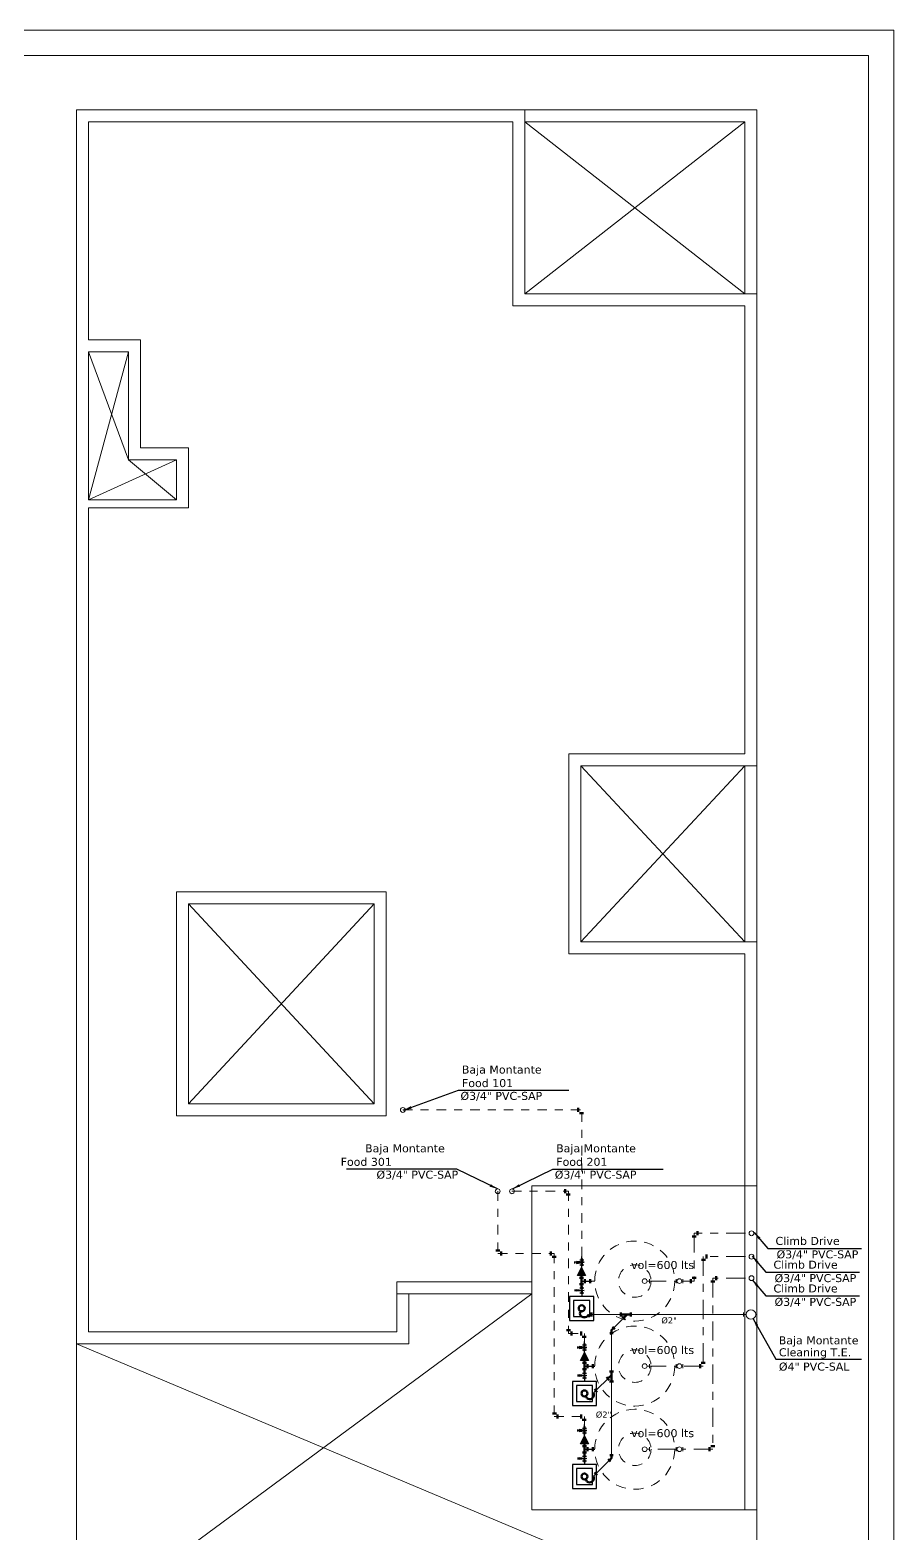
# Model space of a CAD drawing. Header units: millimetres. Extents: x -59 to 123, y 54 to 155.
# Drawn here: x 112.29 to 123.08, y 135.69 to 154.49 of the extents above; entities that cross this region are included whole.
import ezdxf

# ---------------------------------------------------------------- set-up
doc = ezdxf.new("R2010")
doc.units = ezdxf.units.MM
for name, pattern in [('ACAD_ISO10W100', [18.5, 12, -3, 0.5, -3]), ('CONTINUA', [0]), ('HIDDEN2', [0.1875, 0.125, -0.0625])]:
    doc.linetypes.add(name, pattern=pattern)
doc.layers.get('0').update_dxf_attribs({"lineweight": 9})
doc.layers.get('Defpoints').update_dxf_attribs({"lineweight": 0})
doc.layers.add('A-PROY', color=8, linetype='HIDDEN2')
doc.layers.add('TEXTO', color=2, linetype='Continuous')
for name, color, linetype, lineweight in [('DET-CORTE', 86, 'Continuous', 50), ('mobiliario', 7, 'Continuous', 0), ('murobajo', 7, 'Continuous', 30), ('MUROS', 7, 'Continuous', 80), ('red desague', 73, 'Continuous', 80), ('redaguafria', 141, 'ACAD_ISO10W100', 30), ('TEXTOAGUA', 140, 'Continuous', 20), ('VIDRIO', 7, 'Continuous', 5)]:
    doc.layers.add(name, color=color, linetype=linetype, lineweight=lineweight)
doc.styles.add('style4', font='verdanab.ttf', dxfattribs={"height": 0.1})
doc.styles.add('textcosan', font='verdana.ttf', dxfattribs={"height": 0.1})
doc.dimstyles.new('dimension horizontal', dxfattribs={"dimtxt": 0.08, "dimasz": 0.1, "dimexe": 0.15, "dimexo": 0.3, "dimgap": 0.01, "dimtad": 2, "dimtih": 1, "dimtoh": 1, "dimzin": 1, "dimtxsty": 'style4', "dimblk": 'ARCHTICK', "dimcen": 0.08, "dimadec": 0, "dimazin": 0, "dimtfac": 1, "dimtmove": 0, "dimatfit": 3, "dimfxl": 1, "dimarcsym": 0})

# ---------------------------------------------------------------- blocks, each defined once
blk = doc.blocks.new('A$C55F07E59')
at = {"linetype": 'CONTINUA'}
blk.add_lwpolyline([(5.69, 5.55), (8.5, 5.55), (8.5, 1.5), (5.69, 1.5)], close=True, dxfattribs=at)
at = {"layer": 'mobiliario', "lineweight": -2, "ltscale": 0.3}
for p, q in [((5.6, 19), (8.5, 19)), ((8.5, 16.7), (8.5, 19)), ((8.35, 18.85), (5.6, 18.85)), ((5.6, 18.85), (8.35, 16.7)), ((8.35, 18.85), (5.6, 16.7)), ((8.35, 16.7), (8.35, 18.85)), ((0.65, 14.625), (0.15, 15.975)), ((0.65, 15.975), (0.15, 14.125)), ((1.25, 14.625), (0.15, 14.125)), ((0.65, 14.625), (1.25, 14.125)), ((6.3, 8.6), (8.35, 10.8)), ((6.3, 10.8), (8.35, 8.6)), ((8.35, 10.8), (8.35, 8.6)), ((8.5, 10.8), (8.5, 8.6)), ((1.4, 9.075), (3.719, 6.575)), ((1.4, 6.575), (3.719, 9.075)), ((5.69, 4.2), (0, 0)), ((0, 0.4), (0, 3.575)), ((0, 3.575), (8.5, 0)), ((8.5, 0), (8.5, 1.5))]:
    blk.add_line(p, q, dxfattribs=at)
at = {"layer": 'murobajo', "lineweight": -2}
for p, q in [((5.6, 19), (0, 19)), ((0, 19), (0, 3.575)), ((5.6, 16.7), (5.6, 19)), ((5.45, 18.85), (0.15, 18.85)), ((0.15, 18.85), (0.15, 16.125)), ((5.45, 16.55), (5.45, 18.85)), ((5.45, 16.55), (8.35, 16.55)), ((5.6, 16.7), (8.5, 16.7)), ((8.35, 10.95), (8.35, 16.55)), ((8.5, 10.8), (8.5, 16.7)), ((0.75, 16.125), (0.15, 16.125)), ((0.15, 16.125), (0.8, 16.125)), ((0.8, 16.125), (0.8, 14.775)), ((0.15, 15.975), (0.15, 14.125)), ((0.15, 15.975), (0.65, 15.975)), ((0.65, 15.975), (0.65, 14.625)), ((0.8, 14.775), (1.4, 14.775)), ((1.4, 14.025), (1.4, 14.775)), ((0.65, 14.625), (1.25, 14.625)), ((1.25, 14.125), (1.25, 14.625)), ((1.25, 14.125), (0.15, 14.125)), ((0.15, 14.025), (0.15, 3.725)), ((1.4, 14.025), (0.15, 14.025)), ((6.15, 10.95), (8.35, 10.95)), ((6.15, 10.95), (6.15, 8.45)), ((6.3, 10.8), (8.5, 10.8)), ((6.3, 10.8), (6.3, 8.6)), ((3.869, 9.225), (1.25, 9.225)), ((1.25, 6.425), (1.25, 9.225)), ((3.869, 9.225), (3.869, 6.425)), ((3.719, 9.075), (1.4, 9.075)), ((1.4, 6.575), (1.4, 9.075)), ((3.719, 9.075), (3.719, 6.575)), ((6.3, 8.6), (8.5, 8.6)), ((8.5, 5.55), (8.5, 8.6)), ((6.15, 8.45), (8.35, 8.45)), ((8.35, 5.55), (8.35, 8.45)), ((3.869, 6.425), (1.25, 6.425)), ((3.719, 6.575), (1.4, 6.575)), ((4, 3.725), (4, 4.2)), ((4.15, 3.575), (4.15, 4.2)), ((4.15, 3.575), (4.15, 4.2)), ((0, 3.575), (4.15, 3.575)), ((0.15, 3.725), (4, 3.725))]:
    blk.add_line(p, q, dxfattribs=at)
at = {"layer": 'MUROS', "lineweight": -2}
for p, q in [((5.69, 5.55), (8.5, 5.55)), ((5.69, 5.25), (5.69, 5.55)), ((8.5, 1.5), (8.5, 5.55)), ((8.35, 1.5), (8.5, 1.5))]:
    blk.add_line(p, q, dxfattribs=at)
at = {"layer": 'MUROS', "linetype": 'CONTINUA', "lineweight": -2}
for p, q in [((5.69, 4.35), (4, 4.35)), ((4, 4.2), (4, 4.35)), ((5.2, 4.2), (4, 4.2))]:
    blk.add_line(p, q, dxfattribs=at)
at = {"layer": 'VIDRIO', "lineweight": -2}
blk.add_line((5.2, 4.2), (5.69, 4.2), dxfattribs=at)
blk = doc.blocks.new('_ArchTick')
at = {"color": 0, "linetype": 'ByBlock', "const_width": 0.15}
blk.add_lwpolyline([(-0.5, -0.5), (0.5, 0.5)], dxfattribs=at)
blk = doc.blocks.new('tede c')
at = {"layer": 'redaguafria', "linetype": 'CONTINUA', "lineweight": 50, "ltscale": 0.015}
for p, q in [((243.58, 223.599), (243.63, 223.599)), ((243.645, 223.534), (243.645, 223.584))]:
    blk.add_line(p, q, dxfattribs=at)
blk = doc.blocks.new('A$C72061274')
at = {"layer": 'red desague', "lineweight": 30}
for points in [[(-0.15, 0.15), (0.15, 0.15), (0.15, -0.15), (-0.15, -0.15)], [(-0.1, 0.1), (0.1, 0.1), (0.1, -0.1), (-0.1, -0.1)]]:
    blk.add_lwpolyline(points, close=True, dxfattribs=at)
blk = doc.blocks.new('A$C6DB256D0')
at = {"layer": 'redaguafria'}
blk.add_hatch(color=256, dxfattribs=at).paths.add_polyline_path([(0.127, 0.115), (0.127, 0.082), (0, 0.099)])
for p, q in [((0.071, 0.139), (0.005, 0.139)), ((0.071, 0.059), (0.005, 0.059)), ((0.023, 0.153), (0.056, 0.153)), ((0.023, 0.125), (0.056, 0.125)), ((0.023, 0.073), (0.056, 0.073)), ((0.023, 0.045), (0.056, 0.045)), ((0.039, 0), (0.039, 0.198)), ((0.127, 0.099), (0.151, 0.099)), ((0.151, 0.082), (0.151, 0.115))]:
    blk.add_line(p, q, dxfattribs=at)
blk.add_lwpolyline([(0.127, 0.115), (0.127, 0.082), (0, 0.099)], close=True, dxfattribs=at)
blk = doc.blocks.new('A$C792800EC')
at = {"layer": 'redaguafria', "linetype": 'CONTINUA', "lineweight": 50, "ltscale": 0.015}
blk.add_line((0.025, 0), (-0.025, 0), dxfattribs=at)
blk = doc.blocks.new('A$C031F788C')
at = {"layer": 'redaguafria', "linetype": 'CONTINUA'}
blk.add_hatch(color=256, dxfattribs=at).paths.add_polyline_path([(0.169, 0.129), (0.069, 0.179), (0.069, 0.079)])
at = {"layer": 'redaguafria', "linetype": 'CONTINUA', "lineweight": 50, "ltscale": 0.015}
for p, q in [((0.095, 0.129), (-0.095, 0.129)), ((-0.04, 0.154), (-0.04, 0.104)), ((0.025, 0.089), (-0.025, 0.089)), ((0.04, 0.154), (0.04, 0.104))]:
    blk.add_line(p, q, dxfattribs=at)
at = {"layer": 'redaguafria', "linetype": 'CONTINUA'}
blk.add_line((0, 0.129), (0, 0), dxfattribs=at)
at = {"layer": 'redaguafria', "linetype": 'CONTINUA', "ltscale": 0.5}
for p, q in [((0.069, 0.079), (0.069, 0.179)), ((0.069, 0.179), (0.169, 0.129)), ((0.169, 0.129), (0.069, 0.079))]:
    blk.add_line(p, q, dxfattribs=at)
at = {"layer": 'redaguafria', "ltscale": 0.0001, "yscale": 0.75, "zscale": 0.75}
for p, xscale, rotation in [((-0.042, 0.099), 0.75, 90), ((0.16, 0.099), -0.75, 270)]:
    blk.add_blockref('A$C6DB256D0', p, dxfattribs=dict(at, xscale=xscale, rotation=rotation))
at = {"layer": 'redaguafria'}
blk.add_blockref('A$C792800EC', (0, 0.024), dxfattribs=at)
blk = doc.blocks.new('A$C2B1D66C4')
at = {"layer": 'red desague'}
blk.add_line((0.087, 0.092), (0.066, 0.071), dxfattribs=at)
blk.add_circle((0.037, 0.046), 0.0375, dxfattribs=at)
blk.add_arc((0.104, 0.04), 0.0549, 313.307, 108.4055, dxfattribs=at)
blk = doc.blocks.new('gg')
at = {"layer": 'red desague'}
blk.add_line((287.782, 261.639), (287.817, 261.603), dxfattribs=at)
at = {"xscale": -1, "rotation": 158.7271306446078}
blk.add_blockref('A$C2B1D66C4', (287.639, 261.644), dxfattribs=at)
blk = doc.blocks.new('A$C47124EEA')
at = {"layer": 'red desague'}
for p, q in [((0, 0), (0, 0.04)), ((0.078, 0.032), (0.05, 0.061))]:
    blk.add_line(p, q, dxfattribs=at)
blk.add_lwpolyline([(0.064, 0.047), (0.038, 0.02), (0, 0.02)], dxfattribs=at)
blk = doc.blocks.new('A$C7E73560E')
at = {"layer": 'red desague'}
for p, q in [((-0.046, 0.025), (-0.046, -0.025)), ((0.079, 0), (-0.046, 0)), ((0.044, -0.044), (0, 0)), ((0.079, 0.025), (0.079, -0.025)), ((0.062, -0.027), (0.027, -0.062))]:
    blk.add_line(p, q, dxfattribs=at)

msp = doc.modelspace()

# ---------------------------------------------------------------- linework, layer by layer
at = {"color": 251, "linetype": 'CONTINUA', "lineweight": 5}
msp.add_line((121.2226, 140.0396), (121.2226, 135.9896), dxfattribs=at)
at = {"layer": 'A-PROY', "lineweight": 5}
for centre, radius in [((119.8469, 138.8505), 0.5), ((119.8469, 138.8505), 0.2031), ((119.8469, 137.7876), 0.5), ((119.8469, 137.7876), 0.2031), ((119.8469, 136.7484), 0.5), ((119.8469, 136.7484), 0.2031)]:
    msp.add_circle(centre, radius, dxfattribs=at)
at = {"layer": 'Defpoints', "lineweight": 5, "ltscale": 0.5}
msp.add_lwpolyline([(78.8336, 124.7036), (123.0836, 124.7036), (123.0836, 154.4862), (78.8336, 154.4862)], close=True, dxfattribs=at)
at = {"layer": 'DET-CORTE', "lineweight": 5, "ltscale": 0.5}
msp.add_lwpolyline([(79.1516, 125.0215), (122.7657, 125.0215), (122.7657, 154.1682), (79.1516, 154.1682)], close=True, dxfattribs=at)
at = {"layer": 'red desague', "lineweight": 5}
for p, q in [((119.2676, 138.4328), (121.2376, 138.4328)), ((121.2061, 138.4578), (121.2061, 138.4078))]:
    msp.add_line(p, q, dxfattribs=at)
at = {"layer": 'red desague', "linetype": 'CONTINUA', "lineweight": 5, "ltscale": 0.01}
for p, q in [((119.5552, 138.2367), (119.7513, 138.4328)), ((119.5552, 136.6359), (119.5552, 138.2367)), ((119.5552, 136.6359), (119.5552, 138.2367)), ((119.332, 137.452), (119.5552, 137.6751)), ((119.332, 136.4128), (119.5552, 136.6359))]:
    msp.add_line(p, q, dxfattribs=at)
at = {"layer": 'red desague', "lineweight": 5}
msp.add_circle((121.2976, 138.4328), 0.06, dxfattribs=at)
at = {"layer": 'redaguafria', "lineweight": 5, "ltscale": 0.01}
for p, q in [((116.9497, 140.9891), (119.1835, 140.9891)), ((119.1835, 139.1588), (119.1835, 140.9891)), ((118.135, 139.9727), (118.135, 139.1935)), ((119.3122, 138.8505), (119.3469, 138.8505))]:
    msp.add_line(p, q, dxfattribs=at)
at = {"layer": 'redaguafria', "lineweight": 5, "ltscale": 0.02}
for p, q in [((120.0005, 138.8505), (120.3742, 138.8505)), ((120.4342, 138.8505), (120.5884, 138.8505)), ((119.2182, 138.096), (119.2182, 138.195)), ((120.0005, 137.7876), (120.3742, 137.7876)), ((119.2182, 137.0568), (119.2182, 137.1568))]:
    msp.add_line(p, q, dxfattribs=at)
at = {"layer": 'redaguafria', "linetype": 'CONTINUA', "lineweight": 5, "ltscale": 0.015}
for p, q in [((120.0311, 138.8255), (120.0311, 138.8755)), ((120.3631, 138.8255), (120.3631, 138.8755)), ((120.4453, 138.8255), (120.4453, 138.8755)), ((120.0311, 137.7626), (120.0311, 137.8126)), ((120.3631, 137.7626), (120.3631, 137.8126)), ((120.4453, 137.7626), (120.4453, 137.8126)), ((120.0311, 136.7234), (120.0311, 136.7734)), ((120.3631, 136.7234), (120.3631, 136.7734)), ((120.4453, 136.7234), (120.4453, 136.7734))]:
    msp.add_line(p, q, dxfattribs=at)
at = {"layer": 'redaguafria', "lineweight": 5, "ltscale": 0.01}
for points in [[(118.3129, 139.9727), (119.0179, 139.9727), (119.0179, 138.196), (119.2182, 138.196)], [(118.135, 139.1935), (118.84, 139.1935), (118.84, 137.1568), (119.2182, 137.1568)]]:
    msp.add_lwpolyline(points, dxfattribs=at)
at = {"layer": 'redaguafria', "lineweight": 5, "ltscale": 0.02}
for points in [[(121.2292, 139.4475), (120.5884, 139.4475), (120.5884, 138.8505)], [(121.2288, 139.1558), (120.7024, 139.1558), (120.7024, 137.7876), (120.4342, 137.7876)], [(121.2288, 138.8872), (120.8228, 138.8872), (120.8228, 136.7484), (120.4342, 136.7484)], [(120.3742, 136.7484), (120.0005, 136.7484)]]:
    msp.add_lwpolyline(points, dxfattribs=at)
at = {"layer": 'redaguafria', "linetype": 'Continuous', "lineweight": 5, "ltscale": 0.5}
for centre in [(116.9497, 140.9891), (118.135, 139.9727), (118.3129, 139.9727), (121.305, 139.4475), (121.305, 139.1558), (121.305, 138.8872), (119.9705, 138.8505), (120.4042, 138.8505), (119.9705, 137.7876), (120.4042, 137.7876), (119.9705, 136.7484), (120.4042, 136.7484)]:
    msp.add_circle(centre, 0.03, dxfattribs=at)

# ---------------------------------------------------------------- block references
at = {"color": 251, "linetype": 'CONTINUA', "lineweight": 5}
msp.add_blockref('A$C55F07E59', (112.8726, 134.4896), dxfattribs=at)
at = {"layer": 'red desague', "lineweight": 5, "xscale": -1}
for name, p, rotation in [('A$C72061274', (119.1835, 138.5097), 90), ('A$C47124EEA', (119.5352, 138.1991), 270.0000000003125), ('A$C72061274', (119.2182, 137.4468), 90), ('A$C72061274', (119.2182, 136.4076), 90)]:
    msp.add_blockref(name, p, dxfattribs=dict(at, rotation=rotation))
at = {"layer": 'red desague', "lineweight": 5}
for name, p, rotation in [('gg', (-269.191, 156.9437), 315.0000000000002), ('A$C7E73560E', (119.5552, 137.6751), 269.9999999998226), ('A$C47124EEA', (119.5427, 136.5952), 44.99999999989543), ('A$C47124EEA', (119.5427, 136.5952), 44.99999999989543)]:
    msp.add_blockref(name, p, dxfattribs=dict(at, rotation=rotation))
at = {"layer": 'red desague', "lineweight": 5, "xscale": -1}
msp.add_blockref('A$C7E73560E', (119.7513, 138.4328), dxfattribs=at)
at = {"layer": 'red desague', "lineweight": 5}
for p in [(-168.4388, -124.1406), (-168.4388, -125.1798)]:
    msp.add_blockref('gg', p, dxfattribs=at)
at = {"layer": 'redaguafria', "lineweight": 5}
for name, p, rotation in [('tede c', (362.7864, 364.548), 180), ('tede c', (362.6208, 363.5316), 180), ('tede c', (362.4429, 362.7524), 180), ('A$C031F788C', (119.3122, 138.8505), 90.00000000000001), ('tede c', (344.1473, -104.7547), 89.99999999915349), ('tede c', (362.8211, 361.7539), 180), ('A$C031F788C', (119.3469, 137.7876), 90.00000000000001), ('tede c', (344.2613, -105.8175), 89.99999999915349), ('A$C031F788C', (119.3469, 136.7484), 90.00000000000001), ('tede c', (362.8211, 360.7157), 180), ('tede c', (344.3794, -106.8568), 89.99999999915349)]:
    msp.add_blockref(name, p, dxfattribs=dict(at, rotation=rotation))
at = {"layer": 'redaguafria', "lineweight": 5, "xscale": -1, "rotation": 180}
for p in [(-123.0145, 363.0064), (-122.9005, 362.7147), (-122.7824, 362.4461)]:
    msp.add_blockref('tede c', p, dxfattribs=at)
at = {"layer": 'redaguafria', "lineweight": 5}
for p in [(-125.4679, -84.3654), (-124.5873, -85.3629), (-124.7629, -86.4022)]:
    msp.add_blockref('tede c', p, dxfattribs=at)

# ---------------------------------------------------------------- texts
at = {"layer": 'TEXTO', "lineweight": 5, "style": 'textcosan'}
for p in [(120.1788, 138.3222), (119.3604, 137.1444)]:
    msp.add_text('Ø2"', height=0.075, dxfattribs=at).set_placement(p)
at = {"layer": 'TEXTOAGUA', "lineweight": 5, "style": 'textcosan'}
for s, rotation, p in [('Baja Montante ', 0.00001, (117.6871, 141.444)), ('Food 101', 0.00001, (117.6887, 141.275)), (' Ø3/4" PVC-SAP', 359.99999, (117.6262, 141.1148)), ('Baja Montante ', 359.99999, (116.4782, 140.4597)), ('Baja Montante ', 0.00001, (118.8648, 140.4597)), ('Food 301', 359.99999, (116.1732, 140.2908)), (' Ø3/4" PVC-SAP', 0.00001, (116.5768, 140.1305)), (' Ø3/4" PVC-SAP', 359.99999, (118.8039, 140.1305)), ('Food 201', 0.00001, (118.8663, 140.2908)), ('Climb Drive', 0.00001, (121.6047, 139.3022)), ('Climb Drive', 0.00001, (121.5792, 139.0053)), ('Ø3/4" PVC-SAP', 0.00001, (121.6181, 139.1346)), ('Ø3/4" PVC-SAP', 0.00001, (121.5926, 138.8377)), ('Climb Drive', 0.00001, (121.5792, 138.7083)), ('Ø3/4" PVC-SAP', 0.00001, (121.5926, 138.5407)), ('Baja Montante ', 0.00001, (121.6454, 138.0598)), ('Cleaning T.E.', 0.00001, (121.647, 137.9105)), (' Ø4" PVC-SAL', 359.99999, (121.6033, 137.7315))]:
    msp.add_text(s, height=0.1, rotation=rotation, dxfattribs=at).set_placement(p)
at = {"layer": 'TEXTOAGUA', "linetype": 'ByBlock', "lineweight": 5, "style": 'textcosan'}
for p in [(119.8008, 139.0016), (119.8008, 137.9388), (119.8008, 136.8996)]:
    msp.add_text('vol=600 lts', height=0.1, dxfattribs=at).set_placement(p)

# ---------------------------------------------------------------- leaders
at = {"lineweight": 5}
for points in [[(121.3399, 139.4586), (121.5094, 139.2596), (122.6808, 139.2596)], [(121.3144, 139.1617), (121.4839, 138.9627), (122.6553, 138.9627)], [(121.3144, 138.8647), (121.4839, 138.6657), (122.6553, 138.6657)]]:
    msp.add_leader(points, dimstyle='dimension horizontal', dxfattribs=at)
at = {"layer": 'TEXTO', "lineweight": 5}
for points in [[(116.9597, 140.9868), (117.645, 141.2352), (119.0246, 141.2352)], [(118.1304, 140.0023), (117.6252, 140.2509), (116.2456, 140.2509)], [(118.3175, 140.0023), (118.8226, 140.2509), (120.2023, 140.2509)], [(121.3258, 138.3799), (121.6108, 137.8753), (122.6769, 137.8753)]]:
    msp.add_leader(points, dimstyle='dimension horizontal', dxfattribs=at)

doc.saveas('drawing.dxf')
